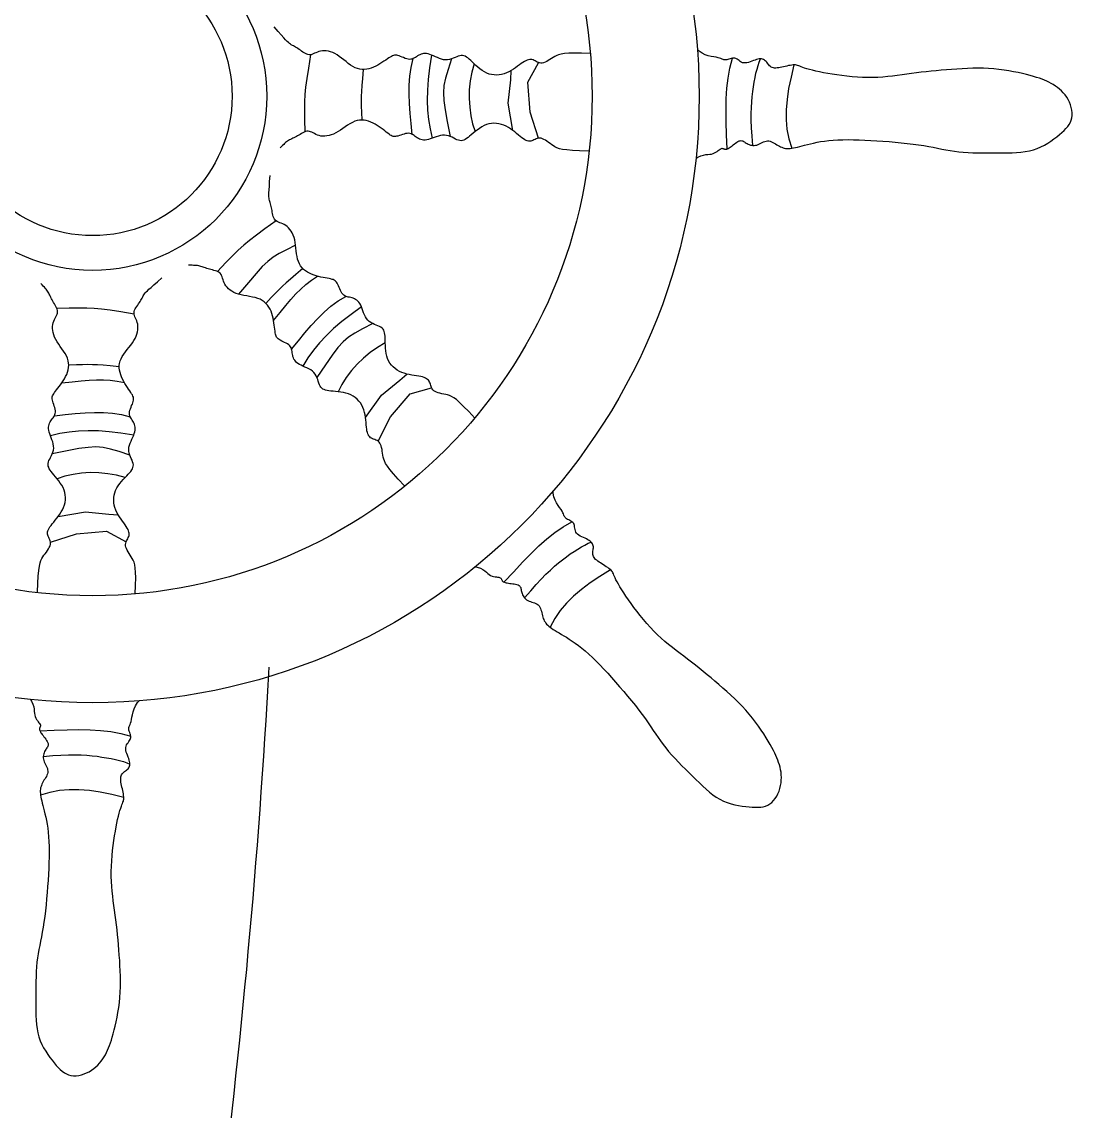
# Model space of a CAD drawing. Header units: inches. Extents: x 7.5 to 50, y 15.4 to 40.2.
# Drawn here: x 9.3328 to 9.4391, y 21.6544 to 21.7646 of the extents above; entities that cross this region are included whole.
import ezdxf

# ---------------------------------------------------------------- set-up
doc = ezdxf.new("R2010")
doc.units = ezdxf.units.IN
doc.header["$MEASUREMENT"] = 0
doc.layers.add('02', color=2, linetype='Continuous')

msp = doc.modelspace()

# ---------------------------------------------------------------- linework, layer by layer
at = {"layer": '02'}
for points in [[(9.39032, 21.76144), (9.38941, 21.76147), (9.38869, 21.76147), (9.38812, 21.76146), (9.38769, 21.76142), (9.38735, 21.76137), (9.3871, 21.7613), (9.3869, 21.76122), (9.38672, 21.76113), (9.38655, 21.76103), (9.38638, 21.76092), (9.38621, 21.76081), (9.38605, 21.76071), (9.38589, 21.76062), (9.38573, 21.76054), (9.38558, 21.76049), (9.38544, 21.76045), (9.3853, 21.76045), (9.38517, 21.76047), (9.38505, 21.76051), (9.38494, 21.76056), (9.38483, 21.76062), (9.38472, 21.76068), (9.38461, 21.76073), (9.38451, 21.76078), (9.3844, 21.76081), (9.38429, 21.76082), (9.38417, 21.76082), (9.38405, 21.7608), (9.38393, 21.76076), (9.38379, 21.7607), (9.38364, 21.76063), (9.38349, 21.76053), (9.38332, 21.76041), (9.38313, 21.76028), (9.38294, 21.76014), (9.38273, 21.75999), (9.38252, 21.75985), (9.3823, 21.75971), (9.38207, 21.75958), (9.38183, 21.75947), (9.38158, 21.75938), (9.38133, 21.75931), (9.38108, 21.75927), (9.38083, 21.75925), (9.38057, 21.75926), (9.38032, 21.75929), (9.38007, 21.75935), (9.37983, 21.75944), (9.37959, 21.75956), (9.37936, 21.75971), (9.37914, 21.75987), (9.37893, 21.76004), (9.37873, 21.76022), (9.37854, 21.7604), (9.37837, 21.76057), (9.3782, 21.76072), (9.37805, 21.76086), (9.37791, 21.76098), (9.37777, 21.76107), (9.37764, 21.76115), (9.37751, 21.7612), (9.37738, 21.76123), (9.37725, 21.76123), (9.37711, 21.76121), (9.37695, 21.76117), (9.37679, 21.76111), (9.37662, 21.76103), (9.37644, 21.76096), (9.37626, 21.76088), (9.37606, 21.76083), (9.37587, 21.76079), (9.37567, 21.76078), (9.37546, 21.7608), (9.37525, 21.76085), (9.37505, 21.76092), (9.37484, 21.76101), (9.37464, 21.7611), (9.37444, 21.76119), (9.37425, 21.76127), (9.37407, 21.76134), (9.3739, 21.76139), (9.37374, 21.76142), (9.37359, 21.76143), (9.37344, 21.76142), (9.37331, 21.76139), (9.37318, 21.76136), (9.37305, 21.76131), (9.37294, 21.76125), (9.37283, 21.76118), (9.37272, 21.76111), (9.37261, 21.76104), (9.3725, 21.76098), (9.37239, 21.76092), (9.37228, 21.76087), (9.37215, 21.76085), (9.37202, 21.76084), (9.37188, 21.76086), (9.37173, 21.76089), (9.37158, 21.76094), (9.37142, 21.76101), (9.37126, 21.76107), (9.37111, 21.76113), (9.37097, 21.76119), (9.37084, 21.76123), (9.37072, 21.76126), (9.3706, 21.76127), (9.3705, 21.76126), (9.37039, 21.76124), (9.37029, 21.7612), (9.37018, 21.76114), (9.37006, 21.76107), (9.36992, 21.76098), (9.36977, 21.76088), (9.3696, 21.76076), (9.36942, 21.76064), (9.36922, 21.76051), (9.36902, 21.76039), (9.36881, 21.76026), (9.36859, 21.76015), (9.36836, 21.76005), (9.36814, 21.75996), (9.36791, 21.75989), (9.36768, 21.75985), (9.36744, 21.75982), (9.36721, 21.75982), (9.36698, 21.75985), (9.36674, 21.7599), (9.36651, 21.75999), (9.36628, 21.76011), (9.36605, 21.76026), (9.36582, 21.76043), (9.36559, 21.76061), (9.36536, 21.76079), (9.36514, 21.76097), (9.36491, 21.76114), (9.36468, 21.76129), (9.36446, 21.76142), (9.36424, 21.76153), (9.36402, 21.7616), (9.3638, 21.76166), (9.36359, 21.7617), (9.36339, 21.76171), (9.3632, 21.7617), (9.36302, 21.76168), (9.36285, 21.76163), (9.36269, 21.76158), (9.36254, 21.76151), (9.3624, 21.76145), (9.36226, 21.76139), (9.36213, 21.76134), (9.362, 21.76131), (9.36187, 21.7613), (9.36174, 21.76132), (9.36161, 21.76136), (9.36148, 21.76142), (9.36135, 21.7615), (9.36122, 21.76158), (9.3611, 21.76167), (9.36097, 21.76177), (9.36084, 21.76185), (9.36072, 21.76193), (9.3606, 21.762), (9.36049, 21.76207), (9.36037, 21.76213), (9.36026, 21.76219), (9.36016, 21.76225), (9.36005, 21.76231), (9.35996, 21.76238), (9.35986, 21.76245), (9.35976, 21.76254), (9.35964, 21.76266), (9.35948, 21.76282), (9.35929, 21.76303), (9.35904, 21.76331), (9.35872, 21.76367), (9.35833, 21.76412)], [(9.362, 21.76131), (9.36178, 21.75995), (9.36161, 21.75889), (9.3615, 21.75802), (9.36142, 21.75727), (9.36139, 21.75653), (9.36138, 21.75571), (9.36139, 21.75474), (9.36143, 21.7535)], [(9.37425, 21.76127), (9.37405, 21.75999), (9.37391, 21.75881), (9.37382, 21.75771), (9.3738, 21.75668), (9.37383, 21.7557), (9.37393, 21.75474), (9.37409, 21.7538), (9.37431, 21.75285)], [(9.401, 21.75083), (9.40117, 21.75094), (9.40147, 21.75107), (9.40174, 21.75116), (9.40198, 21.7512), (9.40219, 21.75122), (9.40238, 21.75124), (9.40256, 21.75126), (9.40272, 21.7513), (9.40287, 21.75137), (9.403, 21.75144), (9.40313, 21.75152), (9.40324, 21.75161), (9.40334, 21.75168), (9.40343, 21.75175), (9.40351, 21.7518), (9.40358, 21.75183), (9.40364, 21.75184), (9.40369, 21.75183), (9.40374, 21.75182), (9.40379, 21.7518), (9.40384, 21.75177), (9.40389, 21.75175), (9.40394, 21.75174), (9.40399, 21.75174), (9.40405, 21.75175), (9.40412, 21.75176), (9.40419, 21.75179), (9.40426, 21.75183), (9.40435, 21.75188), (9.40444, 21.75195), (9.40454, 21.75202), (9.40465, 21.7521), (9.40477, 21.75219), (9.40488, 21.75228), (9.40501, 21.75237), (9.40513, 21.75246), (9.40524, 21.75253), (9.40536, 21.75258), (9.40546, 21.75261), (9.40556, 21.75262), (9.40565, 21.75261), (9.40573, 21.75258), (9.40581, 21.75254), (9.40589, 21.75249), (9.40598, 21.75243), (9.40606, 21.75237), (9.40616, 21.75231), (9.40626, 21.75226), (9.40638, 21.75221), (9.4065, 21.75217), (9.40663, 21.75214), (9.40676, 21.75213), (9.40689, 21.75213), (9.40703, 21.75214), (9.40716, 21.75217), (9.4073, 21.75222), (9.40743, 21.75228), (9.40756, 21.75235), (9.4077, 21.75241), (9.40783, 21.75248), (9.40796, 21.75253), (9.4081, 21.75257), (9.40823, 21.75259), (9.40837, 21.75258), (9.4085, 21.75255), (9.40864, 21.7525), (9.40878, 21.75243), (9.40891, 21.75236), (9.40904, 21.75228), (9.40917, 21.7522), (9.4093, 21.75212), (9.40943, 21.75205), (9.40955, 21.75199), (9.40968, 21.75194), (9.4098, 21.75189), (9.40993, 21.75186), (9.41006, 21.75183), (9.4102, 21.75182), (9.41035, 21.75182), (9.41051, 21.75183), (9.41068, 21.75185), (9.41086, 21.75188), (9.41105, 21.75192), (9.41126, 21.75197), (9.41149, 21.75203), (9.41173, 21.75209), (9.41199, 21.75216), (9.41227, 21.75223), (9.41257, 21.7523), (9.4129, 21.75237), (9.41324, 21.75245), (9.41361, 21.75251), (9.41401, 21.75257), (9.41443, 21.75263), (9.41488, 21.75267), (9.41536, 21.7527), (9.41586, 21.75271), (9.41638, 21.75272), (9.41693, 21.75271), (9.4175, 21.7527), (9.41808, 21.75267), (9.41868, 21.75264), (9.41929, 21.75261), (9.41991, 21.75256), (9.42053, 21.75252), (9.42116, 21.75246), (9.42177, 21.7524), (9.42237, 21.75234), (9.42296, 21.75227), (9.42351, 21.7522), (9.42404, 21.75212), (9.42454, 21.75203), (9.425, 21.75194), (9.42544, 21.75185), (9.42587, 21.75176), (9.42629, 21.75168), (9.42671, 21.75161), (9.42714, 21.75154), (9.42758, 21.75148), (9.42804, 21.75144), (9.42852, 21.75141), (9.42901, 21.75139), (9.42951, 21.75138), (9.43001, 21.75138), (9.43052, 21.75138), (9.43102, 21.75138), (9.43152, 21.75138), (9.43202, 21.75138), (9.4325, 21.75138), (9.43297, 21.75139), (9.43343, 21.75141), (9.43387, 21.75145), (9.43431, 21.7515), (9.43473, 21.75158), (9.43513, 21.75168), (9.43552, 21.75182), (9.43589, 21.75198), (9.43625, 21.75216), (9.43659, 21.75236), (9.43691, 21.75257), (9.43721, 21.75279), (9.4375, 21.75301), (9.43776, 21.75323), (9.43801, 21.75344), (9.43823, 21.75364), (9.43843, 21.75385), (9.43861, 21.75405), (9.43876, 21.75425), (9.43888, 21.75447), (9.43897, 21.75469), (9.43903, 21.75492), (9.43906, 21.75517), (9.43906, 21.75543), (9.43902, 21.7557), (9.43896, 21.75597), (9.43888, 21.75624), (9.43877, 21.75651), (9.43865, 21.75677), (9.4385, 21.75701), (9.43834, 21.75724), (9.43816, 21.75745), (9.43798, 21.75764), (9.43778, 21.75782), (9.43757, 21.75799), (9.43736, 21.75814), (9.43714, 21.75828), (9.43693, 21.75841), (9.43671, 21.75852), (9.43648, 21.75863), (9.43625, 21.75873), (9.43601, 21.75883), (9.43574, 21.75892), (9.43546, 21.75901), (9.43515, 21.75911), (9.43481, 21.7592), (9.43443, 21.7593), (9.43403, 21.7594), (9.43359, 21.7595), (9.43313, 21.75959), (9.43265, 21.75968), (9.43216, 21.75976), (9.43165, 21.75982), (9.43113, 21.75988), (9.4306, 21.75991), (9.43007, 21.75993), (9.42953, 21.75994), (9.429, 21.75993), (9.42846, 21.75991), (9.42792, 21.75989), (9.42739, 21.75986), (9.42686, 21.75982), (9.42633, 21.75978), (9.42581, 21.75974), (9.4253, 21.75969), (9.42479, 21.75964), (9.42428, 21.75958), (9.42378, 21.75953), (9.42329, 21.75947), (9.4228, 21.7594), (9.42232, 21.75934), (9.42184, 21.75927), (9.42136, 21.7592), (9.42088, 21.75914), (9.4204, 21.75909), (9.41991, 21.75905), (9.41941, 21.75901), (9.4189, 21.759), (9.41838, 21.759), (9.41785, 21.75901), (9.41732, 21.75904), (9.41679, 21.75908), (9.41626, 21.75914), (9.41575, 21.7592), (9.41525, 21.75927), (9.41477, 21.75934), (9.41432, 21.75941), (9.41389, 21.75949), (9.41349, 21.75957), (9.41312, 21.75965), (9.41279, 21.75973), (9.41248, 21.75981), (9.41222, 21.75988), (9.41199, 21.75996), (9.4118, 21.76002), (9.41164, 21.76009), (9.4115, 21.76014), (9.41139, 21.76019), (9.41128, 21.76023), (9.41118, 21.76026), (9.41108, 21.76028), (9.41096, 21.76028), (9.41083, 21.76028), (9.41069, 21.76026), (9.41053, 21.76023), (9.41037, 21.7602), (9.4102, 21.76016), (9.41002, 21.76013), (9.40985, 21.76009), (9.40968, 21.76005), (9.40952, 21.76002), (9.40937, 21.75999), (9.40922, 21.75997), (9.40908, 21.75996), (9.40895, 21.75996), (9.40883, 21.75998), (9.40871, 21.76001), (9.40861, 21.76005), (9.40852, 21.76011), (9.40844, 21.76019), (9.40836, 21.76027), (9.40829, 21.76036), (9.40822, 21.76045), (9.40815, 21.76054), (9.40808, 21.76063), (9.40801, 21.7607), (9.40792, 21.76077), (9.40784, 21.76082), (9.40774, 21.76085), (9.40763, 21.76088), (9.40752, 21.76088), (9.4074, 21.76088), (9.40726, 21.76086), (9.40712, 21.76082), (9.40697, 21.76077), (9.40681, 21.76071), (9.40664, 21.76065), (9.40647, 21.76058), (9.40631, 21.76053), (9.40614, 21.76049), (9.40599, 21.76047), (9.40584, 21.76047), (9.40571, 21.7605), (9.40558, 21.76056), (9.40547, 21.76063), (9.40536, 21.76071), (9.40526, 21.76079), (9.40515, 21.76086), (9.40504, 21.76092), (9.40493, 21.76096), (9.40482, 21.76097), (9.4047, 21.76096), (9.40457, 21.76094), (9.40445, 21.7609), (9.40433, 21.76086), (9.40421, 21.76082), (9.4041, 21.76079), (9.404, 21.76078), (9.40391, 21.76078), (9.40382, 21.76079), (9.40373, 21.76082), (9.40364, 21.76086), (9.40352, 21.76091), (9.40339, 21.76096), (9.40323, 21.761), (9.40303, 21.76105), (9.40279, 21.76109), (9.40253, 21.76114), (9.40224, 21.7612), (9.40193, 21.7613), (9.40162, 21.76145), (9.40131, 21.76166), (9.40114, 21.76183)], [(9.37228, 21.75325), (9.37217, 21.75434), (9.37207, 21.75537), (9.372, 21.75636), (9.37196, 21.7573), (9.37196, 21.75823), (9.37203, 21.75913), (9.37217, 21.76002), (9.37239, 21.76092)], [(9.37626, 21.76088), (9.37591, 21.7598), (9.37566, 21.75893), (9.3755, 21.75818), (9.37544, 21.75746), (9.37548, 21.75667), (9.37561, 21.75574), (9.37583, 21.75455), (9.37614, 21.75303)], [(9.37854, 21.7604), (9.37831, 21.75953), (9.37815, 21.75865), (9.37806, 21.75776), (9.37804, 21.75687), (9.3781, 21.756), (9.37822, 21.75514), (9.3784, 21.75432), (9.37865, 21.75353)], [(9.38506, 21.75285), (9.38422, 21.75548), (9.38397, 21.75852), (9.38505, 21.76049)], [(9.40415, 21.75178), (9.40409, 21.75321), (9.40405, 21.75452), (9.40404, 21.75573), (9.40406, 21.75686), (9.40412, 21.75792), (9.40424, 21.75895), (9.40443, 21.75996), (9.4047, 21.76096)], [(9.40676, 21.75213), (9.40667, 21.75307), (9.40662, 21.75392), (9.40659, 21.75467), (9.40659, 21.75535), (9.4066, 21.75597), (9.40663, 21.75653), (9.40668, 21.75706), (9.40674, 21.75757), (9.40681, 21.75806), (9.40689, 21.75854), (9.40697, 21.75899), (9.40706, 21.75943), (9.40717, 21.75984), (9.40728, 21.76022), (9.40739, 21.76057), (9.40752, 21.76088)], [(9.4109, 21.76028), (9.41061, 21.75904), (9.41037, 21.75788), (9.41021, 21.75678), (9.41012, 21.75574), (9.41012, 21.75473), (9.4102, 21.75376), (9.41039, 21.7528), (9.41068, 21.75185)], [(9.36733, 21.75982), (9.36724, 21.7589), (9.36718, 21.75818), (9.36714, 21.7576), (9.36712, 21.7571), (9.36711, 21.75662), (9.36712, 21.7561), (9.36714, 21.75548), (9.36718, 21.7547)], [(9.38246, 21.75365), (9.382, 21.75639), (9.38225, 21.75877), (9.3823, 21.75971)], [(9.39013, 21.75154), (9.38922, 21.75157), (9.3885, 21.75162), (9.38794, 21.75167), (9.3875, 21.75173), (9.38718, 21.7518), (9.38693, 21.75189), (9.38673, 21.75198), (9.38657, 21.75209), (9.3864, 21.7522), (9.38624, 21.75232), (9.38608, 21.75244), (9.38592, 21.75255), (9.38576, 21.75265), (9.38561, 21.75274), (9.38546, 21.75281), (9.38532, 21.75285), (9.38519, 21.75286), (9.38506, 21.75285), (9.38494, 21.75282), (9.38482, 21.75278), (9.38471, 21.75273), (9.3846, 21.75268), (9.38449, 21.75263), (9.38438, 21.75259), (9.38427, 21.75257), (9.38415, 21.75256), (9.38404, 21.75257), (9.38392, 21.7526), (9.3838, 21.75264), (9.38367, 21.75271), (9.38353, 21.7528), (9.38337, 21.7529), (9.38321, 21.75303), (9.38304, 21.75317), (9.38285, 21.75333), (9.38266, 21.75349), (9.38246, 21.75365), (9.38224, 21.7538), (9.38202, 21.75394), (9.38179, 21.75407), (9.38155, 21.75418), (9.38131, 21.75426), (9.38106, 21.75432), (9.3808, 21.75436), (9.38055, 21.75437), (9.3803, 21.75435), (9.38005, 21.7543), (9.3798, 21.75423), (9.37955, 21.75413), (9.37932, 21.754), (9.37909, 21.75385), (9.37886, 21.75369), (9.37865, 21.75353), (9.37845, 21.75336), (9.37826, 21.75321), (9.37809, 21.75306), (9.37793, 21.75293), (9.37778, 21.75283), (9.37764, 21.75274), (9.3775, 21.75267), (9.37737, 21.75263), (9.37724, 21.75261), (9.3771, 21.75262), (9.37696, 21.75265), (9.37681, 21.7527), (9.37666, 21.75277), (9.37649, 21.75286), (9.37632, 21.75295), (9.37614, 21.75303), (9.37595, 21.7531), (9.37575, 21.75315), (9.37555, 21.75318), (9.37535, 21.75317), (9.37514, 21.75313), (9.37493, 21.75308), (9.37472, 21.753), (9.37451, 21.75293), (9.37431, 21.75285), (9.37411, 21.75278), (9.37393, 21.75272), (9.37375, 21.75268), (9.37359, 21.75267), (9.37344, 21.75267), (9.37329, 21.75269), (9.37316, 21.75272), (9.37303, 21.75276), (9.37291, 21.75282), (9.3728, 21.75289), (9.37269, 21.75296), (9.37259, 21.75304), (9.37249, 21.75312), (9.37239, 21.75319), (9.37228, 21.75325), (9.37217, 21.75331), (9.37205, 21.75334), (9.37191, 21.75336), (9.37177, 21.75335), (9.37162, 21.75332), (9.37146, 21.75328), (9.3713, 21.75323), (9.37114, 21.75318), (9.37099, 21.75313), (9.37084, 21.75308), (9.37071, 21.75305), (9.37058, 21.75303), (9.37047, 21.75302), (9.37037, 21.75304), (9.37026, 21.75307), (9.37016, 21.75312), (9.37005, 21.75318), (9.36994, 21.75326), (9.36981, 21.75336), (9.36966, 21.75347), (9.3695, 21.7536), (9.36933, 21.75373), (9.36914, 21.75387), (9.36895, 21.75401), (9.36874, 21.75415), (9.36853, 21.75427), (9.36832, 21.75439), (9.3681, 21.75449), (9.36787, 21.75458), (9.36764, 21.75464), (9.36741, 21.75468), (9.36718, 21.7547), (9.36695, 21.75468), (9.36671, 21.75464), (9.36647, 21.75457), (9.36623, 21.75446), (9.36599, 21.75433), (9.36575, 21.75418), (9.36551, 21.75402), (9.36527, 21.75385), (9.36504, 21.75368), (9.3648, 21.75353), (9.36456, 21.75339), (9.36433, 21.75328), (9.3641, 21.75319), (9.36388, 21.75313), (9.36366, 21.75309), (9.36345, 21.75306), (9.36324, 21.75306), (9.36305, 21.75308), (9.36287, 21.75312), (9.36271, 21.75318), (9.36255, 21.75324), (9.36241, 21.75332), (9.36227, 21.75339), (9.36214, 21.75346), (9.36201, 21.75351), (9.36189, 21.75355), (9.36176, 21.75357), (9.36163, 21.75356), (9.3615, 21.75353), (9.36136, 21.75348), (9.36123, 21.75341), (9.36109, 21.75333), (9.36096, 21.75325), (9.36083, 21.75317), (9.36069, 21.75309), (9.36057, 21.75302), (9.36044, 21.75296), (9.36032, 21.7529), (9.3602, 21.75285), (9.36009, 21.75279), (9.35998, 21.75274), (9.35987, 21.75269), (9.35977, 21.75263), (9.35967, 21.75256), (9.35958, 21.75249), (9.35948, 21.75242), (9.35938, 21.75233), (9.35928, 21.75223), (9.35917, 21.75212), (9.35904, 21.752), (9.35891, 21.75187)], [(9.37862, 21.72455), (9.378, 21.72521), (9.37749, 21.72573), (9.37708, 21.72612), (9.37675, 21.72641), (9.37648, 21.7266), (9.37625, 21.72673), (9.37605, 21.72682), (9.37586, 21.72688), (9.37567, 21.72693), (9.37547, 21.72697), (9.37528, 21.72701), (9.37509, 21.72706), (9.37491, 21.72711), (9.37474, 21.72717), (9.3746, 21.72723), (9.37447, 21.72731), (9.37438, 21.7274), (9.3743, 21.7275), (9.37424, 21.72762), (9.3742, 21.72773), (9.37416, 21.72785), (9.37412, 21.72797), (9.37409, 21.72809), (9.37404, 21.72819), (9.37399, 21.72829), (9.37392, 21.72838), (9.37384, 21.72846), (9.37374, 21.72853), (9.37362, 21.72859), (9.37349, 21.72865), (9.37333, 21.7287), (9.37315, 21.72874), (9.37295, 21.72878), (9.37272, 21.72882), (9.37249, 21.72885), (9.37224, 21.72889), (9.37198, 21.72894), (9.37173, 21.729), (9.37147, 21.72908), (9.37123, 21.72917), (9.37099, 21.72927), (9.37076, 21.7294), (9.37056, 21.72955), (9.37036, 21.72972), (9.37019, 21.7299), (9.37003, 21.73011), (9.3699, 21.73032), (9.3698, 21.73056), (9.36971, 21.73081), (9.36965, 21.73108), (9.36961, 21.73135), (9.36959, 21.73162), (9.36957, 21.73188), (9.36956, 21.73214), (9.36955, 21.73239), (9.36955, 21.73262), (9.36954, 21.73282), (9.36952, 21.733), (9.36949, 21.73317), (9.36945, 21.73331), (9.3694, 21.73344), (9.36933, 21.73355), (9.36924, 21.73365), (9.36912, 21.73374), (9.36898, 21.73381), (9.36882, 21.73388), (9.36865, 21.73395), (9.36847, 21.73402), (9.36829, 21.73411), (9.36811, 21.7342), (9.36794, 21.73431), (9.36779, 21.73445), (9.36766, 21.73461), (9.36755, 21.73479), (9.36746, 21.73499), (9.36737, 21.73519), (9.3673, 21.7354), (9.36722, 21.7356), (9.36715, 21.7358), (9.36707, 21.73597), (9.36698, 21.73613), (9.36688, 21.73626), (9.36678, 21.73637), (9.36668, 21.73647), (9.36656, 21.73655), (9.36644, 21.73662), (9.36632, 21.73667), (9.3662, 21.73671), (9.36607, 21.73674), (9.36595, 21.73677), (9.36582, 21.73679), (9.3657, 21.73682), (9.36558, 21.73686), (9.36547, 21.73691), (9.36536, 21.73698), (9.36526, 21.73707), (9.36517, 21.73718), (9.36509, 21.73731), (9.36502, 21.73746), (9.36495, 21.73761), (9.36489, 21.73777), (9.36483, 21.73792), (9.36476, 21.73806), (9.3647, 21.73818), (9.36463, 21.73829), (9.36456, 21.73837), (9.36448, 21.73844), (9.36439, 21.7385), (9.36429, 21.73855), (9.36417, 21.73858), (9.36403, 21.73862), (9.36387, 21.73865), (9.36369, 21.73869), (9.36349, 21.73872), (9.36328, 21.73877), (9.36305, 21.73881), (9.36282, 21.73887), (9.36258, 21.73893), (9.36235, 21.73901), (9.36211, 21.73909), (9.36189, 21.73919), (9.36168, 21.73931), (9.36149, 21.73944), (9.3613, 21.73958), (9.36114, 21.73975), (9.36099, 21.73993), (9.36087, 21.74014), (9.36077, 21.74037), (9.36069, 21.74062), (9.36063, 21.74088), (9.36059, 21.74116), (9.36055, 21.74145), (9.36052, 21.74174), (9.36049, 21.74203), (9.36045, 21.74231), (9.3604, 21.74258), (9.36033, 21.74283), (9.36024, 21.74306), (9.36014, 21.74327), (9.36003, 21.74346), (9.35991, 21.74363), (9.35977, 21.74379), (9.35963, 21.74392), (9.35949, 21.74403), (9.35934, 21.74412), (9.35918, 21.74419), (9.35903, 21.74425), (9.35889, 21.7443), (9.35875, 21.74436), (9.35862, 21.74442), (9.35851, 21.74449), (9.35841, 21.74457), (9.35834, 21.74468), (9.35827, 21.7448), (9.35822, 21.74493), (9.35819, 21.74508), (9.35815, 21.74523), (9.35813, 21.74538), (9.3581, 21.74554), (9.35807, 21.74569), (9.35804, 21.74583), (9.35801, 21.74596), (9.35797, 21.74609), (9.35794, 21.74622), (9.3579, 21.74634), (9.35787, 21.74646), (9.35784, 21.74657), (9.35782, 21.74669), (9.3578, 21.7468), (9.35779, 21.74694), (9.35779, 21.74711), (9.35779, 21.74733), (9.35781, 21.74762), (9.35783, 21.748), (9.35786, 21.74848), (9.3579, 21.74907)], [(9.35851, 21.74449), (9.35739, 21.74368), (9.35652, 21.74305), (9.35583, 21.74252), (9.35524, 21.74203), (9.35469, 21.74154), (9.35411, 21.74097), (9.35343, 21.74027), (9.35258, 21.73937)], [(9.36049, 21.74203), (9.35956, 21.74158), (9.35882, 21.74119), (9.35822, 21.74082), (9.35767, 21.7404), (9.35711, 21.73987), (9.35648, 21.73918), (9.35571, 21.73827), (9.35472, 21.73708)], [(9.37149, 21.71769), (9.37087, 21.71835), (9.37039, 21.71889), (9.37003, 21.71933), (9.36977, 21.71968), (9.36959, 21.71996), (9.36947, 21.7202), (9.3694, 21.7204), (9.36936, 21.7206), (9.36932, 21.72079), (9.36929, 21.72099), (9.36926, 21.72119), (9.36923, 21.72138), (9.36919, 21.72156), (9.36914, 21.72173), (9.36909, 21.72188), (9.36902, 21.72201), (9.36893, 21.72212), (9.36884, 21.7222), (9.36873, 21.72226), (9.36861, 21.72232), (9.3685, 21.72236), (9.36838, 21.7224), (9.36827, 21.72245), (9.36816, 21.7225), (9.36807, 21.72256), (9.36799, 21.72263), (9.36791, 21.72272), (9.36785, 21.72283), (9.36779, 21.72295), (9.36775, 21.72309), (9.36771, 21.72325), (9.36768, 21.72343), (9.36765, 21.72363), (9.36763, 21.72386), (9.36761, 21.7241), (9.36759, 21.72435), (9.36755, 21.7246), (9.36751, 21.72486), (9.36746, 21.72512), (9.36738, 21.72538), (9.36729, 21.72562), (9.36718, 21.72585), (9.36704, 21.72607), (9.36689, 21.72627), (9.36672, 21.72646), (9.36652, 21.72663), (9.36631, 21.72677), (9.36609, 21.7269), (9.36584, 21.72699), (9.36558, 21.72707), (9.36532, 21.72713), (9.36505, 21.72718), (9.36478, 21.72721), (9.36452, 21.72724), (9.36428, 21.72726), (9.36405, 21.72728), (9.36385, 21.7273), (9.36367, 21.72733), (9.3635, 21.72737), (9.36336, 21.72742), (9.36324, 21.72748), (9.36313, 21.72756), (9.36304, 21.72766), (9.36296, 21.72778), (9.36289, 21.72792), (9.36284, 21.72809), (9.36278, 21.72827), (9.36272, 21.72845), (9.36265, 21.72864), (9.36257, 21.72882), (9.36247, 21.72899), (9.36234, 21.72915), (9.36219, 21.72929), (9.36202, 21.72941), (9.36183, 21.72952), (9.36163, 21.72962), (9.36143, 21.72971), (9.36123, 21.7298), (9.36104, 21.72989), (9.36087, 21.72998), (9.36072, 21.73008), (9.36059, 21.73018), (9.36049, 21.73029), (9.3604, 21.7304), (9.36032, 21.73052), (9.36027, 21.73064), (9.36022, 21.73077), (9.36019, 21.73089), (9.36017, 21.73102), (9.36015, 21.73115), (9.36013, 21.73128), (9.36011, 21.7314), (9.36008, 21.73152), (9.36004, 21.73164), (9.35998, 21.73175), (9.3599, 21.73185), (9.35979, 21.73195), (9.35966, 21.73204), (9.35952, 21.73212), (9.35937, 21.7322), (9.35922, 21.73227), (9.35908, 21.73234), (9.35894, 21.73242), (9.35882, 21.73249), (9.35872, 21.73256), (9.35864, 21.73264), (9.35857, 21.73272), (9.35852, 21.73282), (9.35849, 21.73292), (9.35845, 21.73304), (9.35843, 21.73318), (9.35841, 21.73334), (9.35838, 21.73353), (9.35836, 21.73373), (9.35833, 21.73395), (9.3583, 21.73417), (9.35826, 21.73441), (9.35821, 21.73465), (9.35815, 21.73489), (9.35808, 21.73513), (9.358, 21.73536), (9.3579, 21.73557), (9.35778, 21.73578), (9.35765, 21.73597), (9.35749, 21.73615), (9.35732, 21.7363), (9.35712, 21.73644), (9.3569, 21.73656), (9.35666, 21.73665), (9.3564, 21.73673), (9.35612, 21.73679), (9.35583, 21.73684), (9.35555, 21.7369), (9.35526, 21.73695), (9.35498, 21.73701), (9.35472, 21.73708), (9.35448, 21.73716), (9.35425, 21.73726), (9.35405, 21.73737), (9.35386, 21.7375), (9.3537, 21.73763), (9.35356, 21.73778), (9.35344, 21.73793), (9.35334, 21.73808), (9.35326, 21.73823), (9.3532, 21.73839), (9.35315, 21.73854), (9.3531, 21.73869), (9.35306, 21.73883), (9.353, 21.73896), (9.35294, 21.73908), (9.35286, 21.73919), (9.35277, 21.73927), (9.35265, 21.73934), (9.35252, 21.7394), (9.35237, 21.73945), (9.35223, 21.73949), (9.35207, 21.73953), (9.35192, 21.73956), (9.35177, 21.7396), (9.35163, 21.73964), (9.3515, 21.73968), (9.35138, 21.73973), (9.35125, 21.73977), (9.35114, 21.73982), (9.35102, 21.73986), (9.35091, 21.73989), (9.35079, 21.73992), (9.35068, 21.73995), (9.35056, 21.73997), (9.35044, 21.73998), (9.35031, 21.73999), (9.35016, 21.73999), (9.35001, 21.74), (9.34983, 21.74), (9.34964, 21.74)], [(9.36122, 21.73967), (9.36051, 21.73908), (9.35996, 21.73861), (9.35952, 21.73823), (9.35915, 21.73789), (9.35881, 21.73756), (9.35845, 21.73718), (9.35802, 21.73673), (9.35749, 21.73615)], [(9.33438, 21.70693), (9.33441, 21.70784), (9.33445, 21.70856), (9.3345, 21.70912), (9.33456, 21.70956), (9.33464, 21.70988), (9.33472, 21.71013), (9.33482, 21.71033), (9.33492, 21.71049), (9.33503, 21.71066), (9.33515, 21.71082), (9.33527, 21.71098), (9.33538, 21.71114), (9.33549, 21.7113), (9.33557, 21.71145), (9.33564, 21.7116), (9.33568, 21.71174), (9.3357, 21.71187), (9.33568, 21.712), (9.33565, 21.71212), (9.33561, 21.71224), (9.33556, 21.71235), (9.33551, 21.71246), (9.33546, 21.71258), (9.33542, 21.71268), (9.3354, 21.71279), (9.33539, 21.71291), (9.3354, 21.71302), (9.33543, 21.71314), (9.33548, 21.71326), (9.33554, 21.71339), (9.33563, 21.71353), (9.33574, 21.71369), (9.33586, 21.71385), (9.33601, 21.71402), (9.33616, 21.71421), (9.33632, 21.7144), (9.33648, 21.7146), (9.33663, 21.71482), (9.33678, 21.71504), (9.3369, 21.71527), (9.33701, 21.71551), (9.3371, 21.71575), (9.33716, 21.716), (9.33719, 21.71626), (9.3372, 21.71651), (9.33718, 21.71676), (9.33714, 21.71701), (9.33706, 21.71726), (9.33696, 21.71751), (9.33683, 21.71774), (9.33668, 21.71797), (9.33653, 21.7182), (9.33636, 21.71841), (9.3362, 21.71861), (9.33604, 21.7188), (9.3359, 21.71897), (9.33577, 21.71913), (9.33566, 21.71928), (9.33557, 21.71942), (9.33551, 21.71956), (9.33546, 21.71969), (9.33544, 21.71982), (9.33545, 21.71996), (9.33548, 21.7201), (9.33553, 21.72025), (9.33561, 21.7204), (9.33569, 21.72057), (9.33578, 21.72074), (9.33586, 21.72092), (9.33594, 21.72111), (9.33599, 21.72131), (9.33601, 21.72151), (9.336, 21.72171), (9.33597, 21.72192), (9.33591, 21.72213), (9.33584, 21.72234), (9.33576, 21.72255), (9.33568, 21.72275), (9.33561, 21.72295), (9.33555, 21.72313), (9.33552, 21.72331), (9.3355, 21.72347), (9.3355, 21.72362), (9.33552, 21.72377), (9.33555, 21.7239), (9.3356, 21.72403), (9.33565, 21.72415), (9.33572, 21.72426), (9.33579, 21.72437), (9.33587, 21.72447), (9.33595, 21.72457), (9.33602, 21.72467), (9.33609, 21.72478), (9.33614, 21.72489), (9.33617, 21.72501), (9.33619, 21.72515), (9.33618, 21.72529), (9.33616, 21.72544), (9.33612, 21.7256), (9.33607, 21.72576), (9.33601, 21.72592), (9.33596, 21.72607), (9.33591, 21.72622), (9.33588, 21.72635), (9.33586, 21.72648), (9.33586, 21.72659), (9.33587, 21.72669), (9.3359, 21.7268), (9.33595, 21.7269), (9.33601, 21.72701), (9.33609, 21.72712), (9.33619, 21.72725), (9.3363, 21.7274), (9.33643, 21.72756), (9.33656, 21.72773), (9.3367, 21.72792), (9.33684, 21.72811), (9.33698, 21.72832), (9.33711, 21.72853), (9.33722, 21.72874), (9.33733, 21.72896), (9.33741, 21.72919), (9.33747, 21.72942), (9.33751, 21.72965), (9.33753, 21.72988), (9.33752, 21.73011), (9.33748, 21.73035), (9.3374, 21.73059), (9.3373, 21.73083), (9.33716, 21.73107), (9.33701, 21.73131), (9.33685, 21.73155), (9.33668, 21.73179), (9.33652, 21.73202), (9.33636, 21.73226), (9.33623, 21.7325), (9.33611, 21.73273), (9.33602, 21.73296), (9.33596, 21.73319), (9.33592, 21.7334), (9.3359, 21.73361), (9.3359, 21.73382), (9.33592, 21.73401), (9.33595, 21.73419), (9.33601, 21.73435), (9.33608, 21.73451), (9.33615, 21.73465), (9.33622, 21.73479), (9.33629, 21.73492), (9.33635, 21.73505), (9.33639, 21.73517), (9.3364, 21.7353), (9.33639, 21.73543), (9.33636, 21.73556), (9.33631, 21.7357), (9.33624, 21.73583), (9.33617, 21.73597), (9.33608, 21.7361), (9.336, 21.73623), (9.33592, 21.73637), (9.33585, 21.73649), (9.33579, 21.73662), (9.33573, 21.73674), (9.33568, 21.73686), (9.33563, 21.73697), (9.33557, 21.73708), (9.33552, 21.73719), (9.33546, 21.73729), (9.3354, 21.73739), (9.33533, 21.73748), (9.33525, 21.73758), (9.33516, 21.73768), (9.33507, 21.73778), (9.33496, 21.73789), (9.33484, 21.73802), (9.3347, 21.73815)], [(9.34427, 21.70674), (9.3443, 21.70765), (9.34431, 21.70837), (9.34429, 21.70894), (9.34426, 21.70937), (9.34421, 21.70971), (9.34414, 21.70996), (9.34406, 21.71016), (9.34396, 21.71034), (9.34386, 21.71051), (9.34375, 21.71068), (9.34365, 21.71085), (9.34354, 21.71101), (9.34345, 21.71117), (9.34338, 21.71133), (9.34332, 21.71148), (9.34329, 21.71162), (9.34328, 21.71176), (9.3433, 21.71189), (9.34334, 21.71201), (9.34339, 21.71212), (9.34345, 21.71223), (9.34351, 21.71234), (9.34356, 21.71245), (9.34361, 21.71255), (9.34364, 21.71266), (9.34365, 21.71277), (9.34365, 21.71289), (9.34363, 21.71301), (9.34359, 21.71313), (9.34354, 21.71327), (9.34346, 21.71342), (9.34336, 21.71357), (9.34325, 21.71374), (9.34311, 21.71393), (9.34297, 21.71412), (9.34283, 21.71433), (9.34268, 21.71454), (9.34254, 21.71476), (9.34241, 21.71499), (9.3423, 21.71523), (9.34221, 21.71548), (9.34214, 21.71573), (9.3421, 21.71598), (9.34208, 21.71623), (9.34209, 21.71649), (9.34212, 21.71674), (9.34219, 21.71699), (9.34228, 21.71723), (9.3424, 21.71747), (9.34254, 21.7177), (9.3427, 21.71792), (9.34288, 21.71813), (9.34305, 21.71833), (9.34323, 21.71852), (9.3434, 21.71869), (9.34356, 21.71886), (9.34369, 21.71901), (9.34381, 21.71915), (9.34391, 21.71929), (9.34398, 21.71942), (9.34403, 21.71955), (9.34406, 21.71968), (9.34407, 21.71981), (9.34405, 21.71995), (9.344, 21.72011), (9.34394, 21.72027), (9.34386, 21.72044), (9.34379, 21.72062), (9.34372, 21.7208), (9.34366, 21.721), (9.34362, 21.72119), (9.34361, 21.7214), (9.34363, 21.7216), (9.34368, 21.72181), (9.34375, 21.72201), (9.34384, 21.72222), (9.34393, 21.72242), (9.34402, 21.72262), (9.34411, 21.72281), (9.34417, 21.72299), (9.34422, 21.72316), (9.34425, 21.72332), (9.34426, 21.72347), (9.34425, 21.72362), (9.34423, 21.72375), (9.34419, 21.72388), (9.34414, 21.72401), (9.34408, 21.72412), (9.34402, 21.72423), (9.34395, 21.72434), (9.34388, 21.72445), (9.34381, 21.72456), (9.34375, 21.72467), (9.34371, 21.72478), (9.34368, 21.72491), (9.34367, 21.72504), (9.34369, 21.72518), (9.34373, 21.72533), (9.34378, 21.72548), (9.34384, 21.72564), (9.3439, 21.7258), (9.34397, 21.72595), (9.34402, 21.72609), (9.34406, 21.72622), (9.34409, 21.72634), (9.3441, 21.72646), (9.34409, 21.72656), (9.34407, 21.72667), (9.34403, 21.72677), (9.34397, 21.72688), (9.3439, 21.727), (9.34381, 21.72714), (9.34371, 21.72729), (9.34359, 21.72746), (9.34347, 21.72764), (9.34334, 21.72784), (9.34322, 21.72804), (9.3431, 21.72825), (9.34298, 21.72847), (9.34288, 21.7287), (9.34279, 21.72892), (9.34273, 21.72915), (9.34268, 21.72938), (9.34265, 21.72962), (9.34265, 21.72985), (9.34268, 21.73008), (9.34274, 21.73032), (9.34283, 21.73055), (9.34295, 21.73078), (9.3431, 21.73101), (9.34326, 21.73124), (9.34344, 21.73147), (9.34363, 21.7317), (9.34381, 21.73192), (9.34398, 21.73215), (9.34413, 21.73238), (9.34426, 21.7326), (9.34436, 21.73282), (9.34444, 21.73304), (9.34449, 21.73326), (9.34453, 21.73347), (9.34454, 21.73367), (9.34454, 21.73386), (9.34451, 21.73404), (9.34447, 21.73421), (9.34441, 21.73437), (9.34435, 21.73452), (9.34428, 21.73466), (9.34422, 21.7348), (9.34418, 21.73493), (9.34414, 21.73506), (9.34414, 21.73519), (9.34415, 21.73532), (9.3442, 21.73545), (9.34426, 21.73558), (9.34433, 21.73571), (9.34442, 21.73584), (9.34451, 21.73596), (9.3446, 21.73609), (9.34468, 21.73622), (9.34476, 21.73634), (9.34483, 21.73646), (9.3449, 21.73657), (9.34496, 21.73669), (9.34502, 21.7368), (9.34508, 21.7369), (9.34514, 21.73701), (9.34521, 21.7371), (9.34528, 21.7372), (9.34537, 21.7373), (9.34549, 21.73742), (9.34565, 21.73758), (9.34586, 21.73777), (9.34615, 21.73802), (9.34651, 21.73834), (9.34696, 21.73873)], [(9.35826, 21.73441), (9.35891, 21.73522), (9.35949, 21.73593), (9.36002, 21.73655), (9.36052, 21.7371), (9.36101, 21.7376), (9.36152, 21.73805), (9.36208, 21.73848), (9.3627, 21.7389)], [(9.36008, 21.73152), (9.36077, 21.73236), (9.36143, 21.73316), (9.36207, 21.73391), (9.36272, 21.73461), (9.36337, 21.73526), (9.36406, 21.73585), (9.36479, 21.73639), (9.36558, 21.73686)], [(9.36715, 21.7358), (9.3661, 21.73503), (9.36516, 21.7343), (9.36432, 21.73359), (9.36358, 21.73287), (9.36291, 21.73215), (9.3623, 21.73141), (9.36174, 21.73063), (9.36123, 21.7298)], [(9.34414, 21.73506), (9.34279, 21.73528), (9.34172, 21.73545), (9.34085, 21.73556), (9.3401, 21.73564), (9.33936, 21.73567), (9.33855, 21.73568), (9.33757, 21.73567), (9.33633, 21.73563)], [(9.36829, 21.73411), (9.36727, 21.73358), (9.36648, 21.73315), (9.36584, 21.73272), (9.36529, 21.73226), (9.36476, 21.73168), (9.36419, 21.73092), (9.36351, 21.72993), (9.36265, 21.72864)], [(9.36956, 21.73214), (9.36878, 21.7317), (9.36804, 21.73118), (9.36735, 21.73062), (9.36671, 21.73), (9.36613, 21.72935), (9.36561, 21.72866), (9.36516, 21.72794), (9.36478, 21.72721)], [(9.34265, 21.72973), (9.34173, 21.72982), (9.34102, 21.72988), (9.34044, 21.72992), (9.33994, 21.72994), (9.33946, 21.72995), (9.33893, 21.72994), (9.33831, 21.72992), (9.33753, 21.72988)], [(9.33684, 21.72811), (9.33788, 21.72822), (9.33879, 21.72831), (9.3396, 21.72838), (9.34034, 21.72842), (9.34104, 21.72842), (9.34172, 21.72838), (9.34242, 21.72829), (9.34316, 21.72815)], [(9.36755, 21.7246), (9.36917, 21.72686), (9.37103, 21.72837), (9.37173, 21.729)], [(9.36884, 21.7222), (9.3701, 21.72466), (9.37207, 21.72698), (9.37423, 21.72761)], [(9.33609, 21.72478), (9.33717, 21.72489), (9.3382, 21.72499), (9.33919, 21.72506), (9.34014, 21.7251), (9.34106, 21.7251), (9.34196, 21.72503), (9.34286, 21.72489), (9.34375, 21.72467)], [(9.34411, 21.72281), (9.34282, 21.72301), (9.34164, 21.72315), (9.34055, 21.72324), (9.33951, 21.72326), (9.33853, 21.72323), (9.33757, 21.72313), (9.33663, 21.72297), (9.33568, 21.72275)], [(9.34372, 21.7208), (9.34263, 21.72115), (9.34176, 21.7214), (9.34101, 21.72156), (9.34029, 21.72162), (9.33951, 21.72158), (9.33857, 21.72145), (9.33739, 21.72123), (9.33586, 21.72092)], [(9.34323, 21.71852), (9.34236, 21.71875), (9.34148, 21.71891), (9.34059, 21.719), (9.3397, 21.71902), (9.33883, 21.71896), (9.33797, 21.71884), (9.33715, 21.71866), (9.33636, 21.71841)], [(9.37867, 21.7095), (9.37887, 21.70945), (9.37918, 21.70934), (9.37943, 21.70921), (9.37963, 21.70907), (9.37979, 21.70894), (9.37994, 21.70881), (9.38008, 21.7087), (9.38022, 21.70862), (9.38037, 21.70856), (9.38052, 21.70852), (9.38067, 21.70849), (9.3808, 21.70847), (9.38093, 21.70845), (9.38104, 21.70843), (9.38113, 21.70841), (9.3812, 21.70838), (9.38125, 21.70835), (9.38129, 21.7083), (9.38131, 21.70826), (9.38133, 21.70821), (9.38135, 21.70816), (9.38137, 21.70811), (9.3814, 21.70807), (9.38143, 21.70803), (9.38148, 21.70799), (9.38154, 21.70796), (9.38161, 21.70793), (9.38169, 21.7079), (9.38179, 21.70788), (9.3819, 21.70786), (9.38202, 21.70784), (9.38216, 21.70782), (9.3823, 21.7078), (9.38245, 21.70778), (9.3826, 21.70776), (9.38274, 21.70773), (9.38287, 21.7077), (9.38299, 21.70766), (9.38309, 21.70761), (9.38316, 21.70754), (9.38322, 21.70747), (9.38326, 21.70739), (9.38329, 21.70731), (9.38331, 21.70721), (9.38332, 21.70711), (9.38334, 21.70701), (9.38337, 21.7069), (9.38341, 21.70679), (9.38345, 21.70667), (9.38351, 21.70656), (9.38358, 21.70645), (9.38366, 21.70635), (9.38376, 21.70625), (9.38386, 21.70616), (9.38398, 21.70609), (9.38411, 21.70603), (9.38425, 21.70598), (9.38439, 21.70593), (9.38453, 21.70588), (9.38467, 21.70584), (9.3848, 21.70578), (9.38492, 21.70571), (9.38503, 21.70563), (9.38512, 21.70553), (9.3852, 21.70541), (9.38526, 21.70528), (9.38531, 21.70513), (9.38535, 21.70499), (9.38539, 21.70484), (9.38542, 21.70469), (9.38546, 21.70454), (9.3855, 21.7044), (9.38554, 21.70427), (9.38559, 21.70415), (9.38565, 21.70403), (9.38572, 21.70391), (9.38579, 21.7038), (9.38588, 21.70369), (9.38599, 21.70359), (9.38611, 21.70348), (9.38624, 21.70338), (9.38639, 21.70327), (9.38656, 21.70316), (9.38674, 21.70305), (9.38694, 21.70293), (9.38715, 21.7028), (9.38739, 21.70266), (9.38763, 21.70252), (9.3879, 21.70236), (9.38818, 21.70218), (9.38848, 21.70198), (9.38878, 21.70177), (9.38911, 21.70153), (9.38944, 21.70127), (9.38979, 21.70098), (9.39014, 21.70067), (9.39051, 21.70032), (9.39089, 21.69995), (9.39127, 21.69956), (9.39166, 21.69915), (9.39206, 21.69872), (9.39246, 21.69828), (9.39286, 21.69782), (9.39327, 21.69735), (9.39368, 21.69688), (9.39408, 21.6964), (9.39448, 21.69592), (9.39486, 21.69545), (9.39522, 21.69499), (9.39556, 21.69454), (9.39588, 21.69411), (9.39617, 21.6937), (9.39643, 21.69331), (9.39668, 21.69294), (9.39692, 21.69257), (9.39716, 21.69222), (9.39741, 21.69187), (9.39766, 21.69152), (9.39793, 21.69117), (9.39823, 21.69081), (9.39855, 21.69045), (9.39888, 21.69009), (9.39922, 21.68973), (9.39958, 21.68937), (9.39993, 21.68901), (9.40029, 21.68866), (9.40065, 21.6883), (9.40099, 21.68796), (9.40134, 21.68762), (9.40168, 21.68729), (9.40201, 21.68698), (9.40235, 21.68669), (9.4027, 21.68642), (9.40305, 21.68618), (9.40341, 21.68597), (9.40378, 21.68579), (9.40416, 21.68564), (9.40454, 21.68552), (9.40492, 21.68542), (9.4053, 21.68534), (9.40567, 21.68528), (9.40603, 21.68523), (9.40637, 21.6852), (9.40669, 21.68517), (9.40699, 21.68516), (9.40728, 21.68516), (9.40755, 21.68518), (9.4078, 21.68522), (9.40803, 21.68528), (9.40825, 21.68538), (9.40846, 21.6855), (9.40866, 21.68566), (9.40884, 21.68584), (9.40901, 21.68606), (9.40916, 21.68629), (9.40929, 21.68654), (9.4094, 21.68681), (9.40949, 21.68708), (9.40956, 21.68735), (9.40961, 21.68763), (9.40963, 21.6879), (9.40964, 21.68817), (9.40962, 21.68844), (9.4096, 21.6887), (9.40955, 21.68896), (9.4095, 21.68921), (9.40944, 21.68945), (9.40936, 21.68969), (9.40928, 21.68993), (9.40919, 21.69016), (9.40908, 21.6904), (9.40896, 21.69065), (9.40883, 21.69092), (9.40867, 21.6912), (9.4085, 21.69151), (9.4083, 21.69185), (9.40809, 21.6922), (9.40785, 21.69258), (9.40759, 21.69297), (9.40731, 21.69337), (9.40702, 21.69378), (9.40671, 21.69419), (9.40638, 21.69459), (9.40603, 21.69499), (9.40567, 21.69538), (9.40529, 21.69576), (9.40491, 21.69614), (9.40451, 21.69651), (9.40412, 21.69687), (9.40372, 21.69722), (9.40331, 21.69757), (9.40291, 21.69792), (9.40252, 21.69825), (9.40212, 21.69858), (9.40172, 21.69891), (9.40133, 21.69923), (9.40094, 21.69954), (9.40054, 21.69984), (9.40015, 21.70014), (9.39977, 21.70044), (9.39938, 21.70073), (9.399, 21.70102), (9.39861, 21.70132), (9.39823, 21.70162), (9.39786, 21.70194), (9.39748, 21.70227), (9.39711, 21.70261), (9.39674, 21.70298), (9.39638, 21.70337), (9.39602, 21.70377), (9.39568, 21.70417), (9.39534, 21.70458), (9.39502, 21.70499), (9.39472, 21.70539), (9.39443, 21.70578), (9.39416, 21.70615), (9.39391, 21.70651), (9.39369, 21.70685), (9.39348, 21.70717), (9.3933, 21.70746), (9.39314, 21.70773), (9.39301, 21.70797), (9.3929, 21.70818), (9.39281, 21.70837), (9.39274, 21.70852), (9.39269, 21.70866), (9.39264, 21.70877), (9.39259, 21.70887), (9.39254, 21.70897), (9.39248, 21.70905), (9.3924, 21.70914), (9.39231, 21.70923), (9.39219, 21.70932), (9.39206, 21.70941), (9.39192, 21.7095), (9.39178, 21.7096), (9.39163, 21.70969), (9.39148, 21.70979), (9.39133, 21.70988), (9.3912, 21.70997), (9.39107, 21.71006), (9.39095, 21.71015), (9.39084, 21.71025), (9.39075, 21.71034), (9.39068, 21.71043), (9.39062, 21.71053), (9.39058, 21.71064), (9.39056, 21.71074), (9.39055, 21.71085), (9.39056, 21.71097), (9.39057, 21.71108), (9.39059, 21.7112), (9.3906, 21.71131), (9.39061, 21.71142), (9.39061, 21.71153), (9.3906, 21.71163), (9.39057, 21.71173), (9.39053, 21.71182), (9.39047, 21.71191), (9.39039, 21.712), (9.3903, 21.71208), (9.39019, 21.71216), (9.39007, 21.71223), (9.38992, 21.71231), (9.38977, 21.71238), (9.3896, 21.71245), (9.38944, 21.71253), (9.38929, 21.71261), (9.38914, 21.71269), (9.38902, 21.71279), (9.38892, 21.71289), (9.38884, 21.71301), (9.3888, 21.71314), (9.38876, 21.71327), (9.38874, 21.7134), (9.38872, 21.71353), (9.3887, 21.71366), (9.38867, 21.71378), (9.38862, 21.71388), (9.38855, 21.71397), (9.38845, 21.71405), (9.38835, 21.71412), (9.38824, 21.71418), (9.38812, 21.71424), (9.38801, 21.71429), (9.38791, 21.71435), (9.38783, 21.71441), (9.38776, 21.71447), (9.38772, 21.71455), (9.38767, 21.71463), (9.38763, 21.71473), (9.38758, 21.71484), (9.38752, 21.71497), (9.38744, 21.71512), (9.38734, 21.71529), (9.3872, 21.71548), (9.38704, 21.71571), (9.38688, 21.71596), (9.38674, 21.71625), (9.38662, 21.71657), (9.38655, 21.71694), (9.38655, 21.71718)], [(9.33648, 21.7146), (9.33922, 21.71506), (9.3416, 21.71481), (9.34254, 21.71476)], [(9.38157, 21.70794), (9.38255, 21.709), (9.38344, 21.70995), (9.38429, 21.71082), (9.3851, 21.7116), (9.3859, 21.71231), (9.38671, 21.71295), (9.38755, 21.71353), (9.38845, 21.71405)], [(9.33568, 21.712), (9.33832, 21.71284), (9.34135, 21.71309), (9.34333, 21.71201)], [(9.38366, 21.70635), (9.38427, 21.70707), (9.38483, 21.70771), (9.38534, 21.70826), (9.38582, 21.70875), (9.38627, 21.70917), (9.38669, 21.70955), (9.3871, 21.70989), (9.3875, 21.7102), (9.38789, 21.7105), (9.38828, 21.71079), (9.38867, 21.71105), (9.38905, 21.71129), (9.38941, 21.71151), (9.38976, 21.7117), (9.39009, 21.71187), (9.39039, 21.712)], [(9.39236, 21.70918), (9.39127, 21.70851), (9.39029, 21.70786), (9.3894, 21.7072), (9.3886, 21.70652), (9.38788, 21.70581), (9.38725, 21.70506), (9.38671, 21.70426), (9.38624, 21.70338)], [(9.33366, 21.69606), (9.33377, 21.69589), (9.33391, 21.69559), (9.33399, 21.69532), (9.33403, 21.69509), (9.33405, 21.69487), (9.33407, 21.69468), (9.33409, 21.6945), (9.33414, 21.69434), (9.3342, 21.69419), (9.33427, 21.69406), (9.33436, 21.69393), (9.33444, 21.69382), (9.33452, 21.69372), (9.33458, 21.69363), (9.33463, 21.69355), (9.33466, 21.69349), (9.33467, 21.69342), (9.33467, 21.69337), (9.33465, 21.69332), (9.33463, 21.69327), (9.33461, 21.69322), (9.33459, 21.69317), (9.33457, 21.69312), (9.33457, 21.69307), (9.33458, 21.69301), (9.3346, 21.69294), (9.33463, 21.69287), (9.33467, 21.6928), (9.33472, 21.69271), (9.33478, 21.69262), (9.33485, 21.69252), (9.33494, 21.69241), (9.33503, 21.69229), (9.33512, 21.69218), (9.33521, 21.69205), (9.33529, 21.69193), (9.33536, 21.69182), (9.33541, 21.6917), (9.33545, 21.6916), (9.33546, 21.6915), (9.33544, 21.69141), (9.33542, 21.69133), (9.33537, 21.69125), (9.33532, 21.69117), (9.33526, 21.69108), (9.3352, 21.691), (9.33514, 21.6909), (9.33509, 21.6908), (9.33504, 21.69068), (9.335, 21.69056), (9.33498, 21.69043), (9.33496, 21.6903), (9.33496, 21.69017), (9.33497, 21.69003), (9.335, 21.6899), (9.33505, 21.68976), (9.33511, 21.68963), (9.33518, 21.6895), (9.33525, 21.68936), (9.33531, 21.68923), (9.33537, 21.6891), (9.3354, 21.68896), (9.33542, 21.68883), (9.33541, 21.68869), (9.33538, 21.68856), (9.33533, 21.68842), (9.33527, 21.68828), (9.33519, 21.68815), (9.33511, 21.68802), (9.33503, 21.68789), (9.33496, 21.68776), (9.33488, 21.68763), (9.33482, 21.68751), (9.33477, 21.68738), (9.33473, 21.68726), (9.33469, 21.68713), (9.33467, 21.687), (9.33465, 21.68686), (9.33465, 21.68671), (9.33466, 21.68655), (9.33468, 21.68638), (9.33471, 21.6862), (9.33476, 21.68601), (9.3348, 21.6858), (9.33486, 21.68557), (9.33492, 21.68533), (9.33499, 21.68507), (9.33506, 21.68479), (9.33513, 21.68449), (9.33521, 21.68416), (9.33528, 21.68382), (9.33535, 21.68345), (9.33541, 21.68305), (9.33546, 21.68263), (9.3355, 21.68218), (9.33553, 21.6817), (9.33554, 21.6812), (9.33555, 21.68068), (9.33554, 21.68013), (9.33553, 21.67956), (9.33551, 21.67898), (9.33548, 21.67838), (9.33544, 21.67777), (9.3354, 21.67715), (9.33535, 21.67653), (9.3353, 21.6759), (9.33524, 21.67529), (9.33517, 21.67469), (9.3351, 21.6741), (9.33503, 21.67355), (9.33495, 21.67302), (9.33486, 21.67252), (9.33477, 21.67206), (9.33468, 21.67162), (9.3346, 21.67119), (9.33451, 21.67077), (9.33444, 21.67035), (9.33437, 21.66992), (9.33432, 21.66948), (9.33428, 21.66902), (9.33425, 21.66854), (9.33423, 21.66805), (9.33422, 21.66755), (9.33421, 21.66705), (9.33421, 21.66654), (9.33421, 21.66604), (9.33421, 21.66554), (9.33421, 21.66505), (9.33422, 21.66456), (9.33422, 21.66409), (9.33424, 21.66363), (9.33428, 21.66319), (9.33433, 21.66275), (9.33441, 21.66233), (9.33451, 21.66193), (9.33465, 21.66154), (9.33481, 21.66117), (9.33499, 21.66081), (9.3352, 21.66047), (9.33541, 21.66015), (9.33563, 21.65985), (9.33585, 21.65956), (9.33606, 21.6593), (9.33627, 21.65905), (9.33648, 21.65883), (9.33668, 21.65863), (9.33688, 21.65845), (9.33709, 21.6583), (9.3373, 21.65818), (9.33752, 21.65809), (9.33776, 21.65803), (9.33801, 21.658), (9.33827, 21.658), (9.33854, 21.65804), (9.33881, 21.6581), (9.33908, 21.65818), (9.33934, 21.65829), (9.3396, 21.65841), (9.33984, 21.65856), (9.34007, 21.65872), (9.34028, 21.6589), (9.34047, 21.65908), (9.34065, 21.65928), (9.34082, 21.65949), (9.34097, 21.6597), (9.34111, 21.65992), (9.34124, 21.66013), (9.34136, 21.66035), (9.34147, 21.66058), (9.34157, 21.66081), (9.34166, 21.66105), (9.34175, 21.66132), (9.34185, 21.6616), (9.34194, 21.66191), (9.34203, 21.66225), (9.34213, 21.66263), (9.34223, 21.66303), (9.34233, 21.66347), (9.34242, 21.66393), (9.34251, 21.66441), (9.34259, 21.6649), (9.34266, 21.66541), (9.34271, 21.66593), (9.34274, 21.66646), (9.34276, 21.66699), (9.34277, 21.66753), (9.34276, 21.66806), (9.34275, 21.6686), (9.34272, 21.66914), (9.34269, 21.66967), (9.34265, 21.6702), (9.34261, 21.67073), (9.34257, 21.67125), (9.34252, 21.67176), (9.34247, 21.67227), (9.34242, 21.67278), (9.34236, 21.67328), (9.3423, 21.67377), (9.34224, 21.67426), (9.34217, 21.67474), (9.3421, 21.67522), (9.34204, 21.6757), (9.34198, 21.67618), (9.34192, 21.67666), (9.34188, 21.67715), (9.34185, 21.67765), (9.34183, 21.67816), (9.34183, 21.67868), (9.34185, 21.67921), (9.34188, 21.67974), (9.34192, 21.68027), (9.34197, 21.6808), (9.34203, 21.68131), (9.3421, 21.68181), (9.34217, 21.68229), (9.34225, 21.68274), (9.34232, 21.68317), (9.3424, 21.68357), (9.34248, 21.68394), (9.34256, 21.68427), (9.34264, 21.68458), (9.34272, 21.68484), (9.34279, 21.68507), (9.34286, 21.68526), (9.34292, 21.68542), (9.34297, 21.68556), (9.34302, 21.68567), (9.34306, 21.68578), (9.34309, 21.68588), (9.34311, 21.68598), (9.34312, 21.6861), (9.34311, 21.68623), (9.34309, 21.68637), (9.34307, 21.68653), (9.34303, 21.68669), (9.343, 21.68686), (9.34296, 21.68704), (9.34292, 21.68721), (9.34288, 21.68738), (9.34285, 21.68754), (9.34282, 21.68769), (9.34281, 21.68784), (9.3428, 21.68798), (9.3428, 21.68811), (9.34281, 21.68823), (9.34284, 21.68835), (9.34288, 21.68845), (9.34294, 21.68854), (9.34302, 21.68862), (9.3431, 21.6887), (9.34319, 21.68877), (9.34328, 21.68884), (9.34338, 21.68891), (9.34346, 21.68898), (9.34354, 21.68905), (9.3436, 21.68914), (9.34365, 21.68922), (9.34369, 21.68932), (9.34371, 21.68943), (9.34372, 21.68954), (9.34371, 21.68966), (9.34369, 21.6898), (9.34365, 21.68994), (9.3436, 21.69009), (9.34354, 21.69025), (9.34348, 21.69042), (9.34342, 21.69059), (9.34336, 21.69075), (9.34332, 21.69092), (9.3433, 21.69107), (9.3433, 21.69122), (9.34334, 21.69135), (9.34339, 21.69148), (9.34346, 21.69159), (9.34354, 21.6917), (9.34362, 21.69181), (9.34369, 21.69191), (9.34375, 21.69202), (9.34379, 21.69213), (9.34381, 21.69224), (9.3438, 21.69236), (9.34377, 21.69249), (9.34374, 21.69261), (9.3437, 21.69273), (9.34366, 21.69285), (9.34363, 21.69296), (9.34361, 21.69306), (9.34361, 21.69315), (9.34363, 21.69324), (9.34366, 21.69333), (9.34369, 21.69342), (9.34374, 21.69354), (9.34379, 21.69367), (9.34384, 21.69383), (9.34388, 21.69403), (9.34392, 21.69427), (9.34397, 21.69453), (9.34404, 21.69482), (9.34414, 21.69513), (9.34428, 21.69544), (9.34449, 21.69575), (9.34466, 21.69592)], [(9.33461, 21.69291), (9.33605, 21.69297), (9.33736, 21.69301), (9.33856, 21.69302), (9.33969, 21.693), (9.34075, 21.69294), (9.34178, 21.69282), (9.34279, 21.69263), (9.3438, 21.69236)], [(9.33496, 21.6903), (9.33591, 21.69039), (9.33675, 21.69044), (9.3375, 21.69047), (9.33818, 21.69047), (9.3388, 21.69046), (9.33936, 21.69043), (9.33989, 21.69038), (9.3404, 21.69032), (9.34089, 21.69025), (9.34137, 21.69018), (9.34183, 21.69009), (9.34226, 21.69), (9.34268, 21.68989), (9.34306, 21.68978), (9.34341, 21.68967), (9.34372, 21.68954)], [(9.34311, 21.68616), (9.34188, 21.68645), (9.34071, 21.68669), (9.33962, 21.68685), (9.33857, 21.68694), (9.33757, 21.68694), (9.33659, 21.68686), (9.33563, 21.68667), (9.33468, 21.68638)]]:
    msp.add_lwpolyline(points, dxfattribs=at)
for radius in [0.06137, 0.05054, 0.01762, 0.01411]:
    msp.add_circle((9.33995, 21.75711), radius, dxfattribs=at)
msp.add_arc((8.54939, 21.74433), 0.80968, 348.64844, 356.81414, dxfattribs=at)

doc.saveas('drawing.dxf')
